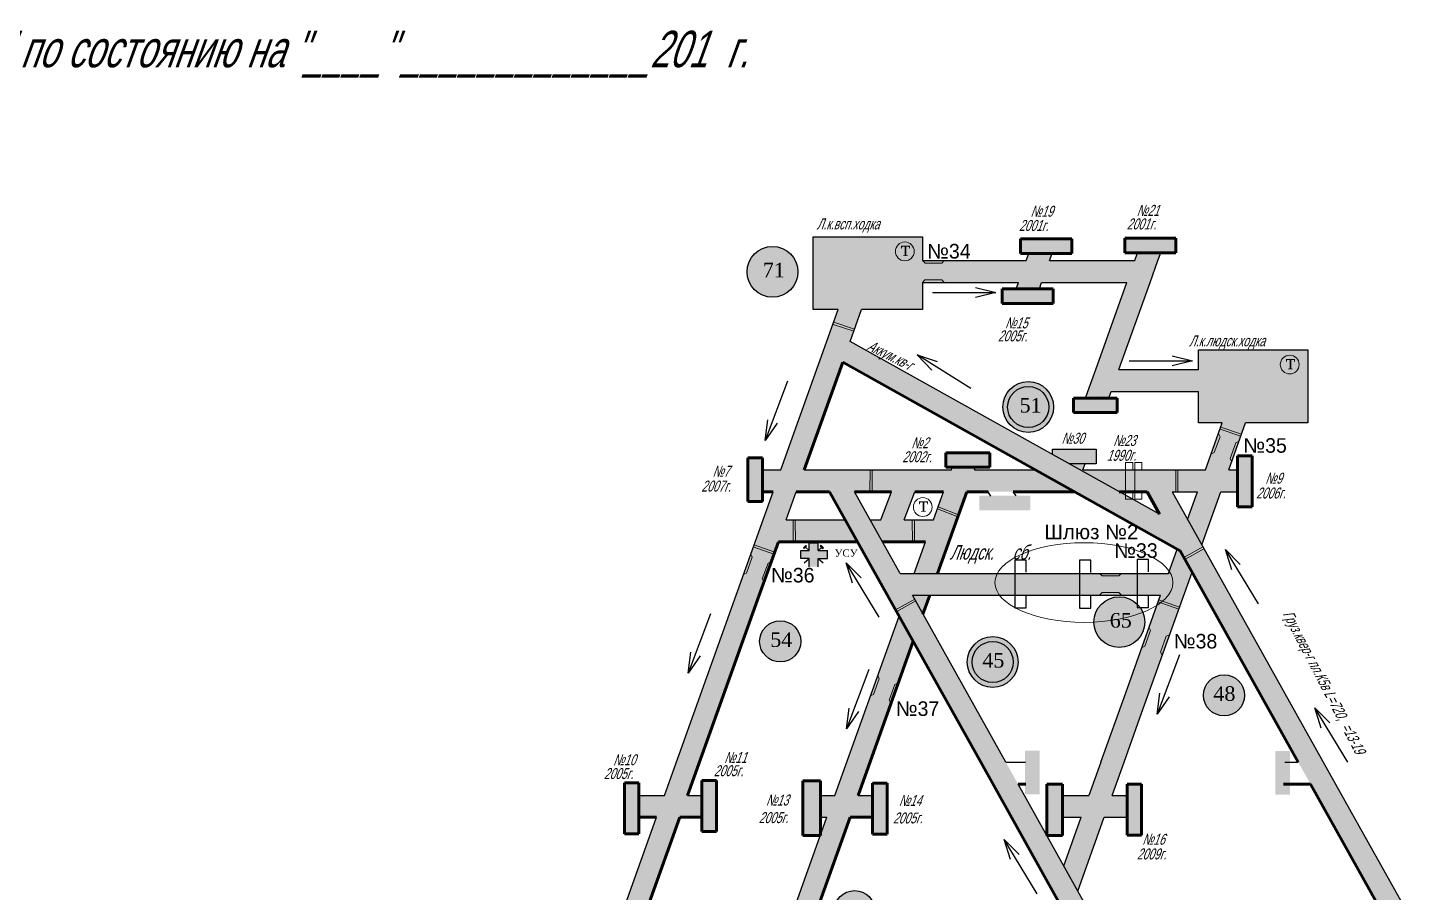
# Model space of a CAD drawing. Extents: x -416 to 179, y -69 to 259.
# Drawn here: x -204.7 to -13.2, y 111.4 to 229.9 of the extents above; entities that cross this region are included whole.
import ezdxf

# ---------------------------------------------------------------- set-up
doc = ezdxf.new("R2010")
doc.units = 0
doc.header["$MEASUREMENT"] = 0
doc.linetypes.add('K5LT_BASIC', pattern=[0])
for name, color, linetype in [('0 VIEW0', 7, 'Continuous'), ('Вент. шлюзы', 7, 'Continuous'), ('Замерные станции', 7, 'Continuous'), ('Направление струи', 7, 'Continuous'), ('Позиции краска', 7, 'Continuous'), ('Позиции ПЛА', 7, 'Continuous')]:
    doc.layers.add(name, color=color, linetype=linetype)
doc.styles.add('ESKD', font='Eskdwin')
doc.styles.add('K5_TEXTSTYLE', font='win_eskd.shx', dxfattribs={"width": 0.7, "oblique": 15, "bigfont": 'b_eskd.shx'})

# ---------------------------------------------------------------- blocks, each defined once
blk = doc.blocks.new('*U13')
at = {"layer": '0 VIEW0', "color": 5, "linetype": 'K5LT_BASIC', "lineweight": 60}
for p, q in [((-36.82, 171.23), (-38.82, 171.23)), ((-38.82, 171.23), (-38.82, 164.23)), ((-36.82, 164.23), (-36.82, 171.23)), ((-38.82, 164.23), (-36.82, 164.23))]:
    blk.add_line(p, q, dxfattribs=at)
blk = doc.blocks.new('*U14')
at = {"layer": '0 VIEW0', "color": 5, "linetype": 'K5LT_BASIC', "lineweight": 60}
for p, q in [((-54.26, 201.08), (-47.26, 201.08)), ((-54.26, 199.08), (-54.26, 201.08)), ((-47.26, 201.08), (-47.26, 199.08)), ((-47.26, 199.08), (-54.26, 199.08))]:
    blk.add_line(p, q, dxfattribs=at)
blk = doc.blocks.new('*U15')
at = {"layer": '0 VIEW0', "color": 5, "linetype": 'K5LT_BASIC', "lineweight": 60}
for p, q in [((-61.3, 179.15), (-55.3, 179.15)), ((-61.3, 177.15), (-61.3, 179.15)), ((-55.3, 179.15), (-55.3, 177.15)), ((-55.3, 177.15), (-61.3, 177.15))]:
    blk.add_line(p, q, dxfattribs=at)
blk = doc.blocks.new('*U16')
at = {"layer": '0 VIEW0', "color": 5, "linetype": 'K5LT_BASIC', "lineweight": 60}
for p, q in [((-68.55, 200.97), (-61.55, 200.97)), ((-68.55, 198.97), (-68.55, 200.97)), ((-61.55, 200.97), (-61.55, 198.97)), ((-61.55, 198.97), (-68.55, 198.97))]:
    blk.add_line(p, q, dxfattribs=at)
blk = doc.blocks.new('*U17')
at = {"layer": '0 VIEW0', "color": 5, "linetype": 'K5LT_BASIC', "lineweight": 60}
for p, q in [((-71.07, 194.13), (-64.07, 194.13)), ((-71.07, 192.13), (-71.07, 194.13)), ((-64.07, 194.13), (-64.07, 192.13)), ((-64.07, 192.13), (-71.07, 192.13))]:
    blk.add_line(p, q, dxfattribs=at)
blk = doc.blocks.new('*U18')
at = {"layer": '0 VIEW0', "color": 5, "linetype": 'K5LT_BASIC', "lineweight": 60}
for p, q in [((-105.95, 170.96), (-103.95, 170.96)), ((-105.95, 164.96), (-105.95, 170.96)), ((-103.95, 170.96), (-103.95, 164.96)), ((-103.95, 164.96), (-105.95, 164.96))]:
    blk.add_line(p, q, dxfattribs=at)
blk = doc.blocks.new('*U19')
at = {"layer": '0 VIEW0', "color": 5, "linetype": 'K5LT_BASIC', "lineweight": 60}
for p, q in [((-122.89, 126.41), (-120.89, 126.41)), ((-122.89, 119.41), (-122.89, 126.41)), ((-120.89, 126.41), (-120.89, 119.41)), ((-120.89, 119.41), (-122.89, 119.41))]:
    blk.add_line(p, q, dxfattribs=at)
blk = doc.blocks.new('*U21')
at = {"layer": '0 VIEW0', "color": 5, "linetype": 'K5LT_BASIC', "lineweight": 60}
for p, q in [((-98.41, 126.66), (-96, 126.66)), ((-98.41, 119.2), (-98.41, 126.66)), ((-96, 126.66), (-96, 119.2)), ((-96, 119.2), (-98.41, 119.2))]:
    blk.add_line(p, q, dxfattribs=at)
blk = doc.blocks.new('*U22')
at = {"layer": '0 VIEW0', "color": 5, "linetype": 'K5LT_BASIC', "lineweight": 60}
for p, q in [((-88.85, 126.35), (-86.85, 126.35)), ((-88.85, 119.35), (-88.85, 126.35)), ((-86.85, 126.35), (-86.85, 119.35)), ((-86.85, 119.35), (-88.85, 119.35))]:
    blk.add_line(p, q, dxfattribs=at)
blk = doc.blocks.new('*U23')
at = {"layer": '0 VIEW0', "color": 5, "linetype": 'K5LT_BASIC', "lineweight": 60}
for p, q in [((-62.79, 126.23), (-64.95, 126.23)), ((-64.95, 126.23), (-64.95, 119.17)), ((-62.79, 119.17), (-62.79, 126.23)), ((-64.95, 119.17), (-62.79, 119.17))]:
    blk.add_line(p, q, dxfattribs=at)
blk = doc.blocks.new('*U24')
at = {"layer": '0 VIEW0', "color": 5, "linetype": 'K5LT_BASIC', "lineweight": 60}
for p, q in [((-53.96, 126.23), (-51.96, 126.23)), ((-53.96, 119.23), (-53.96, 126.23)), ((-51.96, 126.23), (-51.96, 119.23)), ((-51.96, 119.23), (-53.96, 119.23))]:
    blk.add_line(p, q, dxfattribs=at)
blk = doc.blocks.new('*U25')
at = {"layer": '0 VIEW0', "color": 5, "linetype": 'K5LT_BASIC', "lineweight": 60}
for p, q in [((-78.79, 171.66), (-72.79, 171.66)), ((-78.79, 169.66), (-78.79, 171.66)), ((-72.79, 171.66), (-72.79, 169.66)), ((-72.79, 169.66), (-78.79, 169.66))]:
    blk.add_line(p, q, dxfattribs=at)
blk = doc.blocks.new('дверь')
blk.add_lwpolyline([(0, 0), (-0.625, 0), (-0.625, -0.588), (1.831, -0.588), (1.831, 0), (1.206, 0)])
blk = doc.blocks.new('*U46')
at = {"layer": '0 VIEW0', "color": 5, "linetype": 'K5LT_BASIC', "lineweight": 60}
for p, q in [((-122.89, 126.41), (-120.89, 126.41)), ((-122.89, 119.41), (-122.89, 126.41)), ((-120.89, 126.41), (-120.89, 119.41)), ((-120.89, 119.41), (-122.89, 119.41))]:
    blk.add_line(p, q, dxfattribs=at)

msp = doc.modelspace()

# ---------------------------------------------------------------- hatches: boundary and pattern name
at = {"layer": '0 VIEW0', "lineweight": 30}
h = msp.add_hatch(color=256, dxfattribs=at)
h.paths.add_polyline_path([(-95.7, 158.5), (-95.58, 158.61), (-95.91, 158.94), (-96.03, 158.84), (-95.85, 158.65)])
h.paths.add_polyline_path([(-97.91, 158.85), (-98.02, 158.93), (-98.32, 158.63), (-98.22, 158.54), (-98.07, 158.69)])
at = {"layer": 'Вент. шлюзы', "linetype": 'Continuous', "lineweight": 0}
msp.add_hatch(color=1, dxfattribs=at).paths.add_polyline_path([(-95.03, 158.25), (-96.3, 158.25), (-96.3, 159.28), (-97.57, 159.28), (-97.57, 158.25), (-98.69, 158.25), (-98.69, 157.16), (-97.57, 157.16), (-97.57, 156.03), (-96.3, 156.03), (-96.3, 157.16), (-95.03, 157.16)])
at = {"layer": 'Замерные станции', "linetype": 'Continuous'}
h = msp.add_hatch(color=1, dxfattribs=at)
h.paths.add_polyline_path([(-70.98, 177.92, 1), (-64.03, 177.92, 1)])
h.paths.add_polyline_path([(-64.68, 177.92, -1), (-70.33, 177.92, -1)], flags=16)
h.paths.add_polyline_path([(-69.34, 176.02), (-65.39, 176.02), (-65.39, 180.29), (-69.34, 180.29)], flags=8)
at = {"layer": 'Позиции краска', "linetype": 'Continuous', "lineweight": 0}
for color, points in [(3, [(-49.72, 197.99), (-49.34, 199.08), (-52.52, 199.08), (-52.91, 197.99), (-64.6, 197.99), (-64.24, 198.97), (-67.43, 198.97), (-67.78, 197.99), (-82.02, 197.99), (-82.02, 201.27), (-97.02, 201.27), (-97.02, 191.27), (-93.56, 191.27), (-95.11, 186.92), (-91.93, 186.92), (-90.37, 191.27), (-82.02, 191.27), (-82.02, 194.99), (-68.86, 194.99), (-69.16, 194.13), (-65.98, 194.13), (-65.67, 194.99), (-53.99, 194.99), (-58.26, 183.07), (-59.33, 180.07), (-59.66, 179.15), (-56.47, 179.15), (-56.14, 180.07), (-44.17, 180.07), (-44.17, 175.74), (-40.9, 175.74), (-43.2, 169.31), (-40.02, 169.31), (-37.71, 175.74), (-29.17, 175.74), (-29.17, 185.74), (-44.17, 185.74), (-44.17, 183.07), (-55.07, 183.07), (-50.8, 194.99)]), (3, [(-47.26, 201.08), (-54.26, 201.08), (-54.26, 199.08), (-47.26, 199.08)]), (3, [(-106.06, 196.45, 1), (-99.1, 196.45, 1)]), (3, [(-61.55, 200.97), (-68.55, 200.97), (-68.55, 198.97), (-61.55, 198.97)]), (3, [(-64.07, 194.13), (-71.07, 194.13), (-71.07, 192.13), (-64.07, 192.13)]), (30, [(-92.61, 162.45), (-100.69, 162.45), (-99.31, 166.31), (-94.77, 166.31), (-91.33, 166.31), (-86.27, 166.31), (-87.72, 162.45), (-89.17, 162.45), (-87.49, 159.45), (-85.65, 159.45), (-81.58, 159.45), (-80.51, 162.45), (-84.52, 162.45), (-83.07, 166.31), (-79.13, 166.31), (-75.94, 166.31), (-74.87, 169.31), (-74.74, 169.66), (-77.93, 169.66), (-78.05, 169.31), (-98.23, 169.31), (-92.95, 184.06), (-91.93, 186.92), (-95.11, 186.92), (-101.42, 169.31), (-103.95, 169.31), (-103.95, 166.31), (-102.49, 166.31), (-107.58, 152.11), (-117.4, 124.68), (-120.89, 124.68), (-120.89, 121.68), (-118.48, 121.68), (-127.98, 95.15), (-124.79, 95.15), (-115.29, 121.68), (-112.23, 121.68), (-112.23, 124.68), (-114.22, 124.68), (-104.39, 152.11), (-101.77, 159.45), (-90.93, 159.45)]), (4, [(-91.93, 186.92), (-92.95, 184.06), (-46.69, 158.21), (-49.49, 163.21)]), (4, [(-70.98, 177.92, 1), (-64.03, 177.92, 1)]), (3, [(-55.3, 179.15), (-61.3, 179.15), (-61.3, 177.15), (-55.3, 177.15)]), (3, [(-103.95, 170.96), (-105.95, 170.96), (-105.95, 164.98), (-105.93, 164.96), (-103.95, 164.96)]), (3, [(-72.79, 171.66), (-78.79, 171.66), (-78.79, 169.66), (-72.79, 169.66)]), (3, [(-58.18, 172.12), (-64.18, 172.12), (-64.18, 171.42), (-61.85, 170.12), (-58.18, 170.12)]), (3, [(-36.82, 171.23), (-38.82, 171.23), (-38.82, 164.23), (-36.82, 164.23)]), (6, [(-66.56, 169.31), (-74.87, 169.31), (-75.94, 166.31), (-72.99, 166.31), (-69.56, 166.31), (-61.19, 166.31)]), (6, [(-47.79, 169.31), (-60, 169.31), (-59.71, 170.12), (-61.85, 170.12), (-55.04, 166.31), (-51.22, 166.31), (-49.49, 163.21), (-46.69, 158.21), (-30.48, 129.23), (-28.8, 126.23), (-17.69, 106.36), (-15.09, 107.86), (-25.37, 126.23), (-47.79, 166.31)]), (41, [(-46.5, 169.31), (-47.79, 169.31), (-47.79, 166.31), (-46.5, 166.31)]), (41, [(-41.09, 166.31), (-38.82, 166.31), (-38.82, 169.31), (-40.02, 169.31), (-43.2, 169.31), (-46.5, 169.31), (-46.5, 166.31), (-44.28, 166.31), (-45.65, 162.49), (-43.7, 159.02)]), (3, [(-91.33, 166.31), (-94.77, 166.31), (-74.02, 129.23), (-60.21, 104.53), (-48.58, 83.75), (-45.14, 83.75), (-55.09, 101.53), (-56.77, 104.53), (-68.91, 126.23), (-70.59, 129.23), (-83.39, 152.11), (-85.06, 155.11)]), (151, [(-75.94, 166.31), (-79.13, 166.31), (-80.51, 162.45), (-81.58, 159.45), (-83.14, 155.11), (-79.95, 155.11)]), (3, [(-67.23, 165.75), (-74.23, 165.75), (-74.23, 163.75), (-67.23, 163.75)]), (41, [(-45.05, 155.27), (-46.69, 158.21), (-47.1, 158.44), (-48.29, 155.11), (-49.36, 152.11), (-54.14, 138.76), (-52.2, 135.29)]), (5, [(-77.32, 155.11), (-85.06, 155.11), (-83.39, 152.11), (-77.32, 152.11)]), (5, [(-70.36, 155.11), (-77.32, 155.11), (-77.32, 152.11), (-70.36, 152.11)]), (5, [(-63.29, 155.11), (-70.36, 155.11), (-70.36, 152.11), (-61.61, 152.11)]), (5, [(-52.58, 155.11), (-63.29, 155.11), (-61.61, 152.11), (-52.58, 152.11)]), (5, [(-48.29, 155.11), (-52.58, 155.11), (-52.58, 152.11), (-49.36, 152.11)]), (151, [(-81.02, 152.11), (-83.39, 152.11), (-81.95, 149.54)]), (5, [(-58.5, 148.44, 1), (-51.55, 148.44, 1)]), (151, [(-83.29, 145.8), (-85.23, 149.27), (-94.04, 124.68), (-96, 124.68), (-96, 121.68), (-95.11, 121.68), (-104.61, 95.15), (-107.76, 86.37), (-104.57, 86.37), (-101.42, 95.15), (-91.92, 121.68), (-88.85, 121.68), (-88.85, 124.68), (-90.85, 124.68)]), (30, [(-98.69, 145.79, 1), (-104.34, 145.79, 1)]), (3, [(-75.2, 142.96, 1), (-69.55, 142.96, 1)]), (6, [(-43.48, 138.4, 1), (-37.84, 138.4, 1)]), (41, [(-52.2, 135.29), (-54.14, 138.76), (-57.56, 129.23), (-54.37, 129.23)]), (3, [(-65.93, 130.83), (-67.93, 130.83), (-67.93, 124.83), (-65.93, 124.83)]), (3, [(-31.62, 130.76), (-33.62, 130.76), (-33.62, 124.76), (-31.62, 124.76)]), (41, [(-57.08, 121.68), (-53.96, 121.68), (-53.96, 124.68), (-56, 124.68), (-54.37, 129.23), (-57.56, 129.23), (-59.21, 124.62), (-60.84, 124.62), (-62.79, 124.68), (-62.79, 121.68), (-60.26, 121.68), (-62.64, 115.03), (-60.7, 111.56)]), (3, [(-120.89, 126.41), (-122.89, 126.41), (-122.89, 119.41), (-120.89, 119.41)]), (3, [(-110.26, 126.72), (-112.26, 126.72), (-112.26, 119.72), (-110.26, 119.72)]), (3, [(-96, 126.66), (-98.41, 126.66), (-98.41, 119.2), (-96, 119.2)]), (3, [(-86.85, 126.35), (-88.85, 126.35), (-88.85, 119.35), (-86.85, 119.35)]), (3, [(-62.79, 126.23), (-64.95, 126.23), (-64.95, 119.17), (-62.79, 119.17)]), (3, [(-51.96, 126.23), (-53.96, 126.23), (-53.96, 119.23), (-51.96, 119.23)]), (151, [(-88.49, 108.8, 1), (-94.14, 108.8, 1)])]:
    msp.add_hatch(color=color, dxfattribs=at).paths.add_polyline_path(points)
h = msp.add_hatch(color=1, dxfattribs=at)
h.paths.add_polyline_path([(-75.85, 142.96, 1), (-68.9, 142.96, 1)])
h.paths.add_polyline_path([(-69.55, 142.96, -1), (-75.2, 142.96, -1)], flags=16)
h.paths.add_polyline_path([(-73.74, 141.06), (-69.79, 141.06), (-69.79, 145.33), (-73.74, 145.33)], flags=8)

# ---------------------------------------------------------------- linework, layer by layer
at = {"layer": '0 VIEW0', "lineweight": 30}
for p, q in [((-82.02, 197.99), (-67.78, 197.99)), ((-67.78, 197.99), (-67.43, 198.97)), ((-64.6, 197.99), (-64.24, 198.97)), ((-64.6, 197.99), (-52.91, 197.99)), ((-52.91, 197.99), (-52.52, 199.08)), ((-50.8, 194.99), (-49.72, 197.99)), ((-49.72, 197.99), (-49.34, 199.08)), ((-82.02, 194.99), (-68.86, 194.99)), ((-69.16, 194.13), (-68.86, 194.99)), ((-65.98, 194.13), (-65.67, 194.99)), ((-65.67, 194.99), (-53.99, 194.99)), ((-58.26, 183.07), (-53.99, 194.99)), ((-55.07, 183.07), (-50.8, 194.99)), ((-101.42, 169.31), (-93.56, 191.27)), ((-91.93, 186.92), (-90.37, 191.27)), ((-49.49, 163.21), (-91.93, 186.92)), ((-59.33, 180.07), (-58.26, 183.07)), ((-55.07, 183.07), (-44.17, 183.07)), ((-59.66, 179.15), (-59.33, 180.07)), ((-56.47, 179.15), (-56.14, 180.07)), ((-56.14, 180.07), (-44.17, 180.07)), ((-43.2, 169.31), (-40.9, 175.74)), ((-40.02, 169.31), (-37.71, 175.74)), ((-103.95, 169.31), (-101.42, 169.31)), ((-98.23, 169.31), (-78.05, 169.31)), ((-78.05, 169.31), (-77.93, 169.66)), ((-74.87, 169.31), (-74.74, 169.66)), ((-74.87, 169.31), (-66.56, 169.31)), ((-60, 169.31), (-59.71, 170.12)), ((-60, 169.31), (-43.2, 169.31)), ((-40.02, 169.31), (-38.82, 169.31)), ((-107.58, 152.11), (-102.49, 166.31)), ((-100.69, 162.45), (-99.31, 166.31)), ((-85.06, 155.11), (-91.33, 166.31)), ((-87.72, 162.45), (-86.27, 166.31)), ((-84.52, 162.45), (-83.07, 166.31)), ((-80.51, 162.45), (-79.13, 166.31)), ((-72.63, 165.71), (-72.99, 166.31)), ((-69.15, 165.73), (-69.56, 166.31)), ((-47.79, 166.31), (-25.37, 126.23)), ((-47.79, 166.31), (-44.28, 166.31)), ((-45.65, 162.49), (-44.28, 166.31)), ((-43.7, 159.02), (-41.09, 166.31)), ((-41.09, 166.31), (-38.82, 166.31)), ((-100.69, 162.45), (-92.61, 162.45)), ((-89.17, 162.45), (-87.72, 162.45)), ((-84.52, 162.45), (-80.51, 162.45)), ((-98.02, 158.93), (-98.32, 158.63)), ((-97.91, 158.85), (-98.02, 158.93)), ((-97.57, 158.25), (-97.57, 159.28)), ((-97.57, 159.28), (-96.3, 159.28)), ((-96.3, 158.25), (-96.3, 159.28)), ((-95.91, 158.94), (-96.03, 158.84)), ((-95.58, 158.61), (-95.91, 158.94)), ((-83.14, 155.11), (-81.58, 159.45)), ((-98.69, 157.16), (-98.69, 158.25)), ((-98.69, 158.25), (-97.57, 158.25)), ((-97.57, 157.16), (-98.69, 157.16)), ((-98.32, 158.63), (-98.22, 158.54)), ((-98.25, 156.57), (-97.57, 157.16)), ((-98.22, 158.54), (-97.91, 158.85)), ((-97.57, 158.25), (-98.07, 158.69)), ((-97.57, 156.03), (-97.57, 157.16)), ((-96.3, 158.25), (-95.85, 158.65)), ((-96.3, 158.25), (-95.03, 158.25)), ((-96.3, 156.03), (-96.3, 157.16)), ((-96.3, 157.16), (-95.03, 157.16)), ((-96.3, 157.16), (-95.62, 156.54)), ((-96.03, 158.84), (-95.85, 158.65)), ((-95.85, 158.65), (-95.7, 158.5)), ((-95.7, 158.5), (-95.58, 158.61)), ((-95.03, 157.16), (-95.03, 158.25)), ((-48.29, 155.11), (-47.1, 158.44)), ((-85.06, 155.11), (-63.29, 155.11)), ((-63.29, 155.11), (-48.29, 155.11)), ((-52.2, 135.29), (-45.05, 155.27)), ((-117.4, 124.68), (-107.58, 152.11)), ((-70.59, 129.23), (-83.39, 152.11)), ((-83.39, 152.11), (-61.61, 152.11)), ((-61.61, 152.11), (-49.36, 152.11)), ((-54.14, 138.76), (-49.36, 152.11)), ((-94.04, 124.68), (-85.23, 149.27)), ((-57.56, 129.23), (-54.14, 138.76)), ((-54.37, 129.23), (-52.2, 135.29)), ((-70.59, 129.23), (-67.88, 129.23)), ((-57.56, 129.23), (-59.19, 124.68)), ((-56, 124.68), (-54.37, 129.23)), ((-32.32, 129.23), (-30.48, 129.23)), ((-120.89, 124.68), (-117.4, 124.68)), ((-114.22, 124.68), (-112.23, 124.68)), ((-96, 124.68), (-94.04, 124.68)), ((-90.85, 124.68), (-88.85, 124.68)), ((-56.77, 104.53), (-68.91, 126.23)), ((-62.79, 124.68), (-59.19, 124.68)), ((-56, 124.68), (-53.96, 124.68)), ((-25.37, 126.23), (-13.23, 104.53)), ((-127.98, 95.15), (-118.48, 121.68)), ((-104.61, 95.15), (-95.11, 121.68)), ((-96, 121.68), (-95.11, 121.68)), ((-62.79, 121.68), (-60.26, 121.68)), ((-62.64, 115.03), (-60.26, 121.68)), ((-60.7, 111.56), (-57.08, 121.68)), ((-57.08, 121.68), (-53.96, 121.68))]:
    msp.add_line(p, q, dxfattribs=at)
at = {"layer": '0 VIEW0', "color": 1, "lineweight": 80}
for p, q in [((-98.23, 169.31), (-92.95, 184.06)), ((-92.95, 184.06), (-46.69, 158.21)), ((-103.95, 166.31), (-102.49, 166.31)), ((-99.31, 166.31), (-94.77, 166.31)), ((-74.02, 129.23), (-94.77, 166.31)), ((-86.27, 166.31), (-91.33, 166.31)), ((-83.07, 166.31), (-79.13, 166.31)), ((-79.95, 155.11), (-75.94, 166.31)), ((-75.94, 166.31), (-72.99, 166.31)), ((-69.56, 166.31), (-61.19, 166.31)), ((-55.04, 166.31), (-51.22, 166.31)), ((-49.49, 163.21), (-51.22, 166.31)), ((-104.39, 152.11), (-101.77, 159.45)), ((-90.93, 159.45), (-101.77, 159.45)), ((-85.65, 159.45), (-87.49, 159.45)), ((-85.65, 159.45), (-81.58, 159.45)), ((-30.48, 129.23), (-46.69, 158.21)), ((-114.22, 124.68), (-104.39, 152.11)), ((-81.95, 149.54), (-81.02, 152.11)), ((-90.85, 124.68), (-83.29, 145.8)), ((-74.02, 129.23), (-60.21, 104.53)), ((-16.66, 104.53), (-28.8, 126.23)), ((-124.79, 95.15), (-115.29, 121.68)), ((-120.89, 121.68), (-118.48, 121.68)), ((-115.29, 121.68), (-112.23, 121.68)), ((-101.42, 95.15), (-91.92, 121.68)), ((-91.92, 121.68), (-88.85, 121.68))]:
    msp.add_line(p, q, dxfattribs=at)
at = {"layer": '0 VIEW0', "lineweight": 80}
msp.add_line((-68.91, 126.23), (-67.82, 126.23), dxfattribs=at)
at = {"layer": '0 VIEW0', "color": 0, "lineweight": 80}
msp.add_line((-32.51, 126.23), (-28.8, 126.23), dxfattribs=at)
at = {"layer": '0 VIEW0', "lineweight": 30}
for points in [[(-93.56, 191.27), (-97.02, 191.27), (-97.02, 201.27), (-82.02, 201.27), (-82.02, 197.99)], [(-82.02, 194.99), (-82.02, 191.27), (-90.37, 191.27)], [(-44.17, 183.07), (-44.17, 185.74), (-29.17, 185.74), (-29.17, 175.74), (-37.71, 175.74)], [(-40.9, 175.74), (-44.17, 175.74), (-44.17, 180.07)], [(-64.18, 171.42), (-64.18, 172.12), (-58.18, 172.12), (-58.18, 170.12), (-61.85, 170.12)]]:
    msp.add_lwpolyline(points, dxfattribs=at)
at = {"layer": 'Замерные станции', "linetype": 'Continuous', "lineweight": 0}
for p, q in [((-82.02, 197.99), (-81.66, 197.65)), ((-81.66, 197.65), (-79.37, 197.65)), ((-79.37, 197.65), (-79.02, 197.99)), ((-82.02, 194.99), (-81.67, 195.35)), ((-82.02, 194.99), (-81.67, 195.35)), ((-81.67, 195.35), (-79.37, 195.35)), ((-79.37, 195.35), (-79.02, 194.99)), ((-82.02, 194.99), (-82.02, 194.99)), ((-41.42, 174.28), (-41.21, 173.83)), ((-41.21, 173.83), (-41.99, 171.67)), ((-39.05, 173.03), (-39.84, 170.88)), ((-38.6, 173.25), (-39.05, 173.03)), ((-41.99, 171.67), (-42.45, 171.46)), ((-39.84, 170.88), (-39.63, 170.44)), ((-53.15, 170.31), (-54.15, 170.31)), ((-54.15, 170.31), (-54.15, 169.61)), ((-54.15, 169.61), (-54.15, 166.31)), ((-53.15, 169.31), (-53.15, 170.31)), ((-51.91, 170.31), (-52.91, 170.31)), ((-52.91, 170.31), (-52.91, 169.61)), ((-52.91, 169.61), (-52.91, 166.31)), ((-51.91, 169.31), (-51.91, 170.31)), ((-54.15, 166.31), (-54.15, 165.31)), ((-54.15, 165.31), (-53.15, 165.31)), ((-53.15, 165.31), (-53.15, 166.31)), ((-52.91, 166.31), (-52.91, 165.31)), ((-52.91, 165.31), (-51.91, 165.31)), ((-51.91, 165.31), (-51.91, 166.31)), ((-105.35, 157.32), (-106.14, 155.16)), ((-105.56, 157.77), (-105.35, 157.32)), ((-106.14, 155.16), (-106.59, 154.95)), ((-103.19, 156.52), (-103.98, 154.37)), ((-102.74, 156.74), (-103.19, 156.52)), ((-57.74, 155.11), (-57.38, 154.77)), ((-55.09, 154.77), (-54.74, 155.11)), ((-103.98, 154.37), (-103.77, 153.93)), ((-57.38, 154.77), (-55.09, 154.77)), ((-61.61, 152.11), (-61.61, 152.11)), ((-57.74, 152.11), (-57.39, 152.47)), ((-57.39, 152.47), (-55.1, 152.47)), ((-55.1, 152.47), (-54.74, 152.11)), ((-50.95, 147.74), (-50.74, 147.28)), ((-50.74, 147.28), (-51.52, 145.13)), ((-48.58, 146.49), (-49.36, 144.33)), ((-48.13, 146.71), (-48.58, 146.49)), ((-51.52, 145.13), (-51.98, 144.92)), ((-49.36, 144.33), (-49.16, 143.89)), ((-87.93, 140.67), (-88.72, 138.52)), ((-88.15, 141.12), (-87.93, 140.67)), ((-85.78, 139.88), (-86.56, 137.72)), ((-85.33, 140.1), (-85.78, 139.88)), ((-88.72, 138.52), (-89.17, 138.31)), ((-86.56, 137.72), (-86.35, 137.28))]:
    msp.add_line(p, q, dxfattribs=at)
at = {"layer": 'Замерные станции', "color": 1, "linetype": 'Continuous', "lineweight": 0}
for p, q in [((-94.27, 189.25), (-91.43, 188.3)), ((-94.18, 189.54), (-91.33, 188.58)), ((-41.2, 174.88), (-38.35, 173.93)), ((-41.1, 175.17), (-38.26, 174.22)), ((-89.23, 166.32), (-89.19, 169.32)), ((-88.93, 166.31), (-88.89, 169.31)), ((-47.28, 166.32), (-47.28, 169.32)), ((-46.98, 166.32), (-46.98, 169.32)), ((-79.96, 163.97), (-77.17, 162.86)), ((-79.84, 164.25), (-77.06, 163.13)), ((-99.74, 159.45), (-99.75, 162.45)), ((-99.44, 159.45), (-99.45, 162.45)), ((-83.4, 159.45), (-83.41, 162.45)), ((-83.1, 159.45), (-83.11, 162.45)), ((-102.28, 158.02), (-105.11, 159.02)), ((-102.38, 157.73), (-105.21, 158.74)), ((-46.17, 157.28), (-43.55, 158.75)), ((-46.02, 157.02), (-43.41, 158.48)), ((-85.7, 150.13), (-83.08, 151.6)), ((-85.55, 149.87), (-82.94, 151.34)), ((-46.77, 150.5), (-49.59, 151.5)), ((-46.87, 150.21), (-49.69, 151.22))]:
    msp.add_line(p, q, dxfattribs=at)
at = {"layer": 'Замерные станции', "linetype": 'Continuous', "lineweight": 0}
for centre in [(-84.43, 199.26), (-31.65, 183.74), (-81.97, 164.21)]:
    msp.add_circle(centre, 1.29, dxfattribs=at)
msp.add_ellipse((-59.87, 153.85), major_axis=(-12.2, 0), ratio=0.447471, dxfattribs=at)
at = {"layer": 'Направление струи', "color": 1}
for points in [[(-80.64, 193.62), (-71.94, 193.62)], [(-74.75, 194.3), (-71.94, 193.62), (-74.75, 192.94)], [(-75.38, 180.45), (-82.76, 185.06)], [(-80.74, 182.99), (-82.76, 185.06), (-80.01, 184.15)], [(-53.69, 184.25), (-44.98, 184.25)], [(-47.79, 184.93), (-44.98, 184.25), (-47.79, 183.57)], [(-100.52, 181.46), (-103.58, 173.31)], [(-101.95, 175.7), (-103.58, 173.31), (-103.23, 176.18)], [(-87.97, 149.1), (-92.49, 156.54)], [(-91.61, 153.78), (-92.49, 156.54), (-90.44, 154.49)], [(-111.06, 149.58), (-114.12, 141.43)], [(-112.49, 143.82), (-114.12, 141.43), (-113.77, 144.3)], [(-89.36, 141.93), (-92.42, 133.78)], [(-90.8, 136.17), (-92.42, 133.78), (-92.08, 136.65)], [(-66.29, 111.19), (-70.8, 118.63)], [(-69.93, 115.88), (-70.8, 118.63), (-68.76, 116.58)]]:
    msp.add_lwpolyline(points, dxfattribs=at)
at = {"layer": 'Направление струи', "color": 5}
for points in [[(-35.95, 150.93), (-40.47, 158.37)], [(-39.6, 155.62), (-40.47, 158.37), (-38.43, 156.33)], [(-46.76, 143.96), (-49.83, 135.81)], [(-48.2, 138.2), (-49.83, 135.81), (-49.48, 138.68)], [(-23.69, 129.22), (-28.21, 136.66)], [(-27.33, 133.91), (-28.21, 136.66), (-26.16, 134.61)]]:
    msp.add_lwpolyline(points, dxfattribs=at)
at = {"layer": 'Позиции краска', "linetype": 'Continuous', "lineweight": 0}
msp.add_line((-83.29, 145.8), (-83.29, 145.8), dxfattribs=at)
at = {"layer": 'Позиции краска'}
for centre in [(-67.51, 177.92), (-101.52, 145.79), (-72.38, 142.96), (-40.66, 138.4), (-91.32, 108.8)]:
    msp.add_circle(centre, 2.82, dxfattribs=at)
at = {"layer": 'Позиции ПЛА'}
for centre in [(-102.58, 196.45), (-67.51, 177.92), (-55.02, 148.44), (-72.38, 142.96)]:
    msp.add_circle(centre, 3.48, dxfattribs=at)

# ---------------------------------------------------------------- block references
at = {"layer": '0 VIEW0', "lineweight": 30}
for name, p in [('*U14', (0, 0)), ('*U16', (0, 0)), ('*U17', (0, 0)), ('*U15', (0, 0)), ('*U18', (0, 0)), ('*U25', (0, 0)), ('*U13', (0, 0)), ('*U19', (0, 0)), ('*U46', (10.63, 0.31)), ('*U21', (0, 0)), ('*U22', (0, 0)), ('*U23', (0, 0)), ('*U24', (0, 0))]:
    msp.add_blockref(name, p, dxfattribs=at)
at = {"layer": 'Вент. шлюзы', "xscale": 2.662322546446376, "yscale": 2.662322546446376, "zscale": 2.662322546446376, "rotation": 270}
for p in [(-51.01, 155.33), (-67.79, 155.26), (-58.92, 155.24)]:
    msp.add_blockref('дверь', p, dxfattribs=at)

# ---------------------------------------------------------------- texts
at = {"layer": '0 VIEW0', "color": 7, "lineweight": 30, "style": 'K5_TEXTSTYLE', "oblique": 20, "width": 0.7}
msp.add_text('Схема вентиляции шахты "Родинская" ГП "Красноармейскуголь" по состоянию на "____" _____________201  г.', height=5, dxfattribs=at).set_placement((-348.55, 224.5))
at = {"layer": '0 VIEW0', "lineweight": 30, "style": 'K5_TEXTSTYLE', "oblique": 20, "width": 0.7}
for s, height, p in [('№19', 1.5, (-67.21, 204.01)), ('№21', 1.5, (-52.65, 204.13)), ('Л.к.всп.ходка', 1.5, (-96.53, 202.27)), ('2001г.', 1.5, (-68.78, 202.06)), ('2001г.', 1.5, (-54, 202.27)), ('№15', 1.5, (-70.7, 188.7)), ('2005г.', 1.5, (-71.68, 186.92)), ('Л.к.людск.ходка', 1.5, (-45.47, 186.24)), ('№30', 1.5, (-62.96, 172.89)), ('№2', 1.5, (-83.55, 172.26)), ('№23', 1.5, (-55.87, 172.58)), ('2002г.', 1.5, (-84.78, 170.35)), ('1990г.', 1.5, (-56.76, 170.55)), ('№7', 1.5, (-110.81, 168.36)), ('№9', 1.5, (-35.02, 167.41)), ('2007г.', 1.5, (-112.34, 166.33)), ('2006г.', 1.5, (-36.27, 165.38)), ('Людск.     сб.', 2, (-78.28, 157.01)), ('№10', 1.5, (-124.44, 128.81)), ('№11', 1.5, (-109.21, 129.13)), ('2005г.', 1.5, (-125.71, 126.92)), ('2005г.', 1.5, (-110.63, 127.31)), ('№13', 1.5, (-103.48, 123.29)), ('№14', 1.5, (-85.26, 123.23)), ('2005г.', 1.5, (-104.47, 120.88)), ('2005г.', 1.5, (-86.06, 120.83)), ('№16', 1.5, (-51.88, 117.91)), ('2009г.', 1.5, (-52.62, 115.9))]:
    msp.add_text(s, height=height, dxfattribs=at).set_placement(p)
for s, rotation, p in [('Аккум.кв-г', 333.8509, (-89.74, 185.81)), ('Груз.квер-г пл.К5в L=720,  =13-19', 297.493, (-32.66, 149.56))]:
    msp.add_text(s, height=1.5, rotation=rotation, dxfattribs=at).set_placement(p)
at = {"layer": 'Замерные станции', "linetype": 'Continuous', "lineweight": 0, "char_height": 2, "attachment_point": 1}
for s, insert in [('{\\fArial|b0|i0|c204|p34;№}34', (-81.38, 200.28)), ('{\\fArial|b0|i0|c204|p34;№}35', (-38.02, 173.65)), ('{\\fArial|b0|i0|c204|p34;Шлюз №2}', (-65.31, 161.8)), ('{\\fArial|b0|i0|c204|p34;№}33', (-55.73, 159.24)), ('{\\fArial|b0|i0|c204|p34;№}36', (-102.79, 155.87)), ('{\\fArial|b0|i0|c204|p34;№}38', (-47.56, 146.82)), ('{\\fArial|b0|i0|c204|p34;№}37', (-85.68, 137.57))]:
    msp.add_mtext(s, dxfattribs=dict(at, insert=insert))
at = {"layer": 'Позиции ПЛА', "attachment_point": 1, "style": 'ESKD'}
for s, insert, char_height, width in [('{\\fTimes New Roman|b0|i0|c204|p18;т}', (-84.99, 200.62), 2, 2.2557), ('{\\fTimes New Roman|b0|i0|c204|p18;71}', (-103.91, 197.69), 2, 5.3058), ('{\\fTimes New Roman|b0|i0|c204|p18;т}', (-32.21, 185.1), 2, 2.2557), ('{\\fTimes New Roman|b0|i0|c204|p18;51}', (-68.7, 179.16), 2, 5.3058), ('{\\fTimes New Roman|b0|i0|c204|p18;т}', (-82.53, 165.57), 2, 2.2557), ('{\\fTimes New Roman|b0|i0|c204|p18;УСУ}', (-94.06, 158.4), 1, 0.6206), ('{\\fTimes New Roman|b0|i0|c204|p18;65}', (-56.33, 149.68), 2, 5.3058), ('{\\fTimes New Roman|b0|i0|c204|p18;54}', (-102.89, 147.03), 2, 5.3058), ('{\\fTimes New Roman|b0|i0|c204|p18;45}', (-73.8, 144.2), 2, 5.3058), ('{\\fTimes New Roman|b0|i0|c204|p18;48}', (-42.12, 139.64), 2, 5.3058)]:
    msp.add_mtext(s, dxfattribs=dict(at, insert=insert, char_height=char_height, width=width))

doc.saveas('drawing.dxf')
